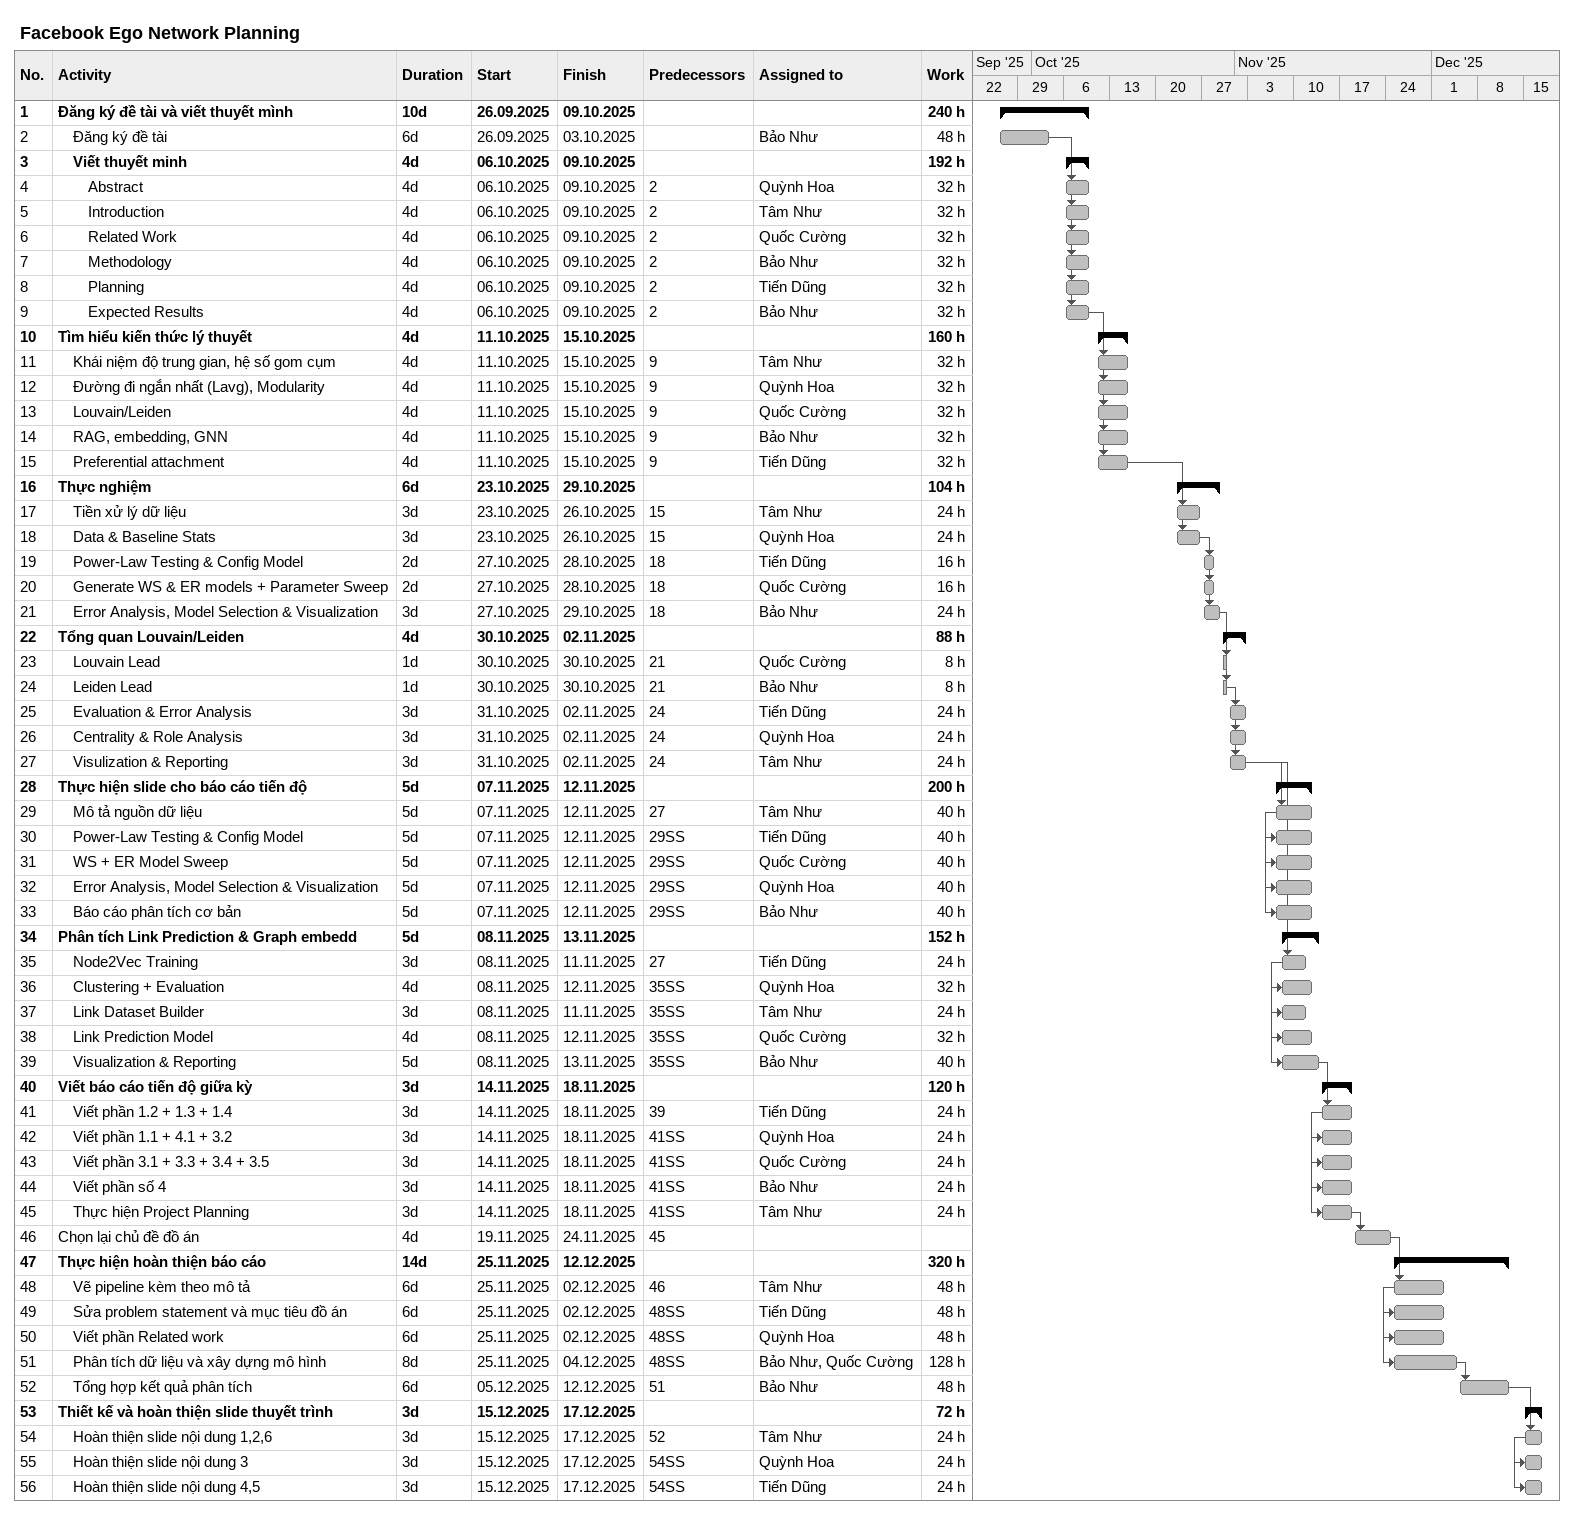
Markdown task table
Facebook Ego Network Planning

| ID | Level | Task | Duration | Start | Finish | Predecessors | Resources | Work (h) |
|---|---|---|---|---|---|---|---|---|
| 1 | 1 | **Đăng ký đề tài và viết thuyết mình** | 10d | 2025-09-26 | 2025-10-09 |  |  | 240 |
| 2 | 2 | Đăng ký đề tài | 6d | 2025-09-26 | 2025-10-03 |  | Bảo Như | 48 |
| 3 | 2 | **Viết thuyết minh** | 4d | 2025-10-06 | 2025-10-09 |  |  | 192 |
| 4 | 3 | Abstract | 4d | 2025-10-06 | 2025-10-09 | 2 | Quỳnh Hoa | 32 |
| 5 | 3 | Introduction | 4d | 2025-10-06 | 2025-10-09 | 2 | Tâm Như | 32 |
| 6 | 3 | Related Work | 4d | 2025-10-06 | 2025-10-09 | 2 | Quốc Cường | 32 |
| 7 | 3 | Methodology | 4d | 2025-10-06 | 2025-10-09 | 2 | Bảo Như | 32 |
| 8 | 3 | Planning | 4d | 2025-10-06 | 2025-10-09 | 2 | Tiến Dũng | 32 |
| 9 | 3 | Expected Results | 4d | 2025-10-06 | 2025-10-09 | 2 | Bảo Như | 32 |
| 10 | 1 | **Tìm hiểu kiến thức lý thuyết** | 4d | 2025-10-11 | 2025-10-15 |  |  | 160 |
| 11 | 2 | Khái niệm độ trung gian, hệ số gom cụm | 4d | 2025-10-11 | 2025-10-15 | 9 | Tâm Như | 32 |
| 12 | 2 | Đường đi ngắn nhất (Lavg), Modularity | 4d | 2025-10-11 | 2025-10-15 | 9 | Quỳnh Hoa | 32 |
| 13 | 2 | Louvain/Leiden | 4d | 2025-10-11 | 2025-10-15 | 9 | Quốc Cường | 32 |
| 14 | 2 | RAG, embedding, GNN | 4d | 2025-10-11 | 2025-10-15 | 9 | Bảo Như | 32 |
| 15 | 2 | Preferential attachment | 4d | 2025-10-11 | 2025-10-15 | 9 | Tiến Dũng | 32 |
| 16 | 1 | **Thực nghiệm** | 6d | 2025-10-23 | 2025-10-29 |  |  | 104 |
| 17 | 2 | Tiền xử lý dữ liệu | 3d | 2025-10-23 | 2025-10-26 | 15 | Tâm Như | 24 |
| 18 | 2 | Data & Baseline Stats | 3d | 2025-10-23 | 2025-10-26 | 15 | Quỳnh Hoa | 24 |
| 19 | 2 | Power-Law Testing & Config Model | 2d | 2025-10-27 | 2025-10-28 | 18 | Tiến Dũng | 16 |
| 20 | 2 | Generate WS & ER models + Parameter Sweep | 2d | 2025-10-27 | 2025-10-28 | 18 | Quốc Cường | 16 |
| 21 | 2 | Error Analysis, Model Selection & Visualization | 3d | 2025-10-27 | 2025-10-29 | 18 | Bảo Như | 24 |
| 22 | 1 | **Tổng quan Louvain/Leiden** | 4d | 2025-10-30 | 2025-11-02 |  |  | 88 |
| 23 | 2 | Louvain Lead | 1d | 2025-10-30 | 2025-10-30 | 21 | Quốc Cường | 8 |
| 24 | 2 | Leiden Lead | 1d | 2025-10-30 | 2025-10-30 | 21 | Bảo Như | 8 |
| 25 | 2 | Evaluation & Error Analysis | 3d | 2025-10-31 | 2025-11-02 | 24 | Tiến Dũng | 24 |
| 26 | 2 | Centrality & Role Analysis | 3d | 2025-10-31 | 2025-11-02 | 24 | Quỳnh Hoa | 24 |
| 27 | 2 | Visulization & Reporting | 3d | 2025-10-31 | 2025-11-02 | 24 | Tâm Như | 24 |
| 28 | 1 | **Thực hiện slide cho báo cáo tiến độ** | 5d | 2025-11-07 | 2025-11-12 |  |  | 200 |
| 29 | 2 | Mô tả nguồn dữ liệu | 5d | 2025-11-07 | 2025-11-12 | 27 | Tâm Như | 40 |
| 30 | 2 | Power-Law Testing & Config Model | 5d | 2025-11-07 | 2025-11-12 | 29SS | Tiến Dũng | 40 |
| 31 | 2 | WS + ER Model Sweep | 5d | 2025-11-07 | 2025-11-12 | 29SS | Quốc Cường | 40 |
| 32 | 2 | Error Analysis, Model Selection & Visualization | 5d | 2025-11-07 | 2025-11-12 | 29SS | Quỳnh Hoa | 40 |
| 33 | 2 | Báo cáo phân tích cơ bản | 5d | 2025-11-07 | 2025-11-12 | 29SS | Bảo Như | 40 |
| 34 | 1 | **Phân tích Link Prediction & Graph embedd** | 5d | 2025-11-08 | 2025-11-13 |  |  | 152 |
| 35 | 2 | Node2Vec Training | 3d | 2025-11-08 | 2025-11-11 | 27 | Tiến Dũng | 24 |
| 36 | 2 | Clustering + Evaluation | 4d | 2025-11-08 | 2025-11-12 | 35SS | Quỳnh Hoa | 32 |
| 37 | 2 | Link Dataset Builder | 3d | 2025-11-08 | 2025-11-11 | 35SS | Tâm Như | 24 |
| 38 | 2 | Link Prediction Model | 4d | 2025-11-08 | 2025-11-12 | 35SS | Quốc Cường | 32 |
| 39 | 2 | Visualization & Reporting | 5d | 2025-11-08 | 2025-11-13 | 35SS | Bảo Như | 40 |
| 40 | 1 | **Viết báo cáo tiến độ giữa kỳ** | 3d | 2025-11-14 | 2025-11-18 |  |  | 120 |
| 41 | 2 | Viết phần 1.2 + 1.3 + 1.4 | 3d | 2025-11-14 | 2025-11-18 | 39 | Tiến Dũng | 24 |
| 42 | 2 | Viết phần 1.1 + 4.1 + 3.2 | 3d | 2025-11-14 | 2025-11-18 | 41SS | Quỳnh Hoa | 24 |
| 43 | 2 | Viết phần 3.1 + 3.3 + 3.4 + 3.5 | 3d | 2025-11-14 | 2025-11-18 | 41SS | Quốc Cường | 24 |
| 44 | 2 | Viết phần số 4 | 3d | 2025-11-14 | 2025-11-18 | 41SS | Bảo Như | 24 |
| 45 | 2 | Thực hiện Project Planning | 3d | 2025-11-14 | 2025-11-18 | 41SS | Tâm Như | 24 |
| 46 | 1 | Chọn lại chủ đề đồ án | 4d | 2025-11-19 | 2025-11-24 | 45 |  |  |
| 47 | 1 | **Thực hiện hoàn thiện báo cáo** | 14d | 2025-11-25 | 2025-12-12 |  |  | 320 |
| 48 | 2 | Vẽ pipeline kèm theo mô tả | 6d | 2025-11-25 | 2025-12-02 | 46 | Tâm Như | 48 |
| 49 | 2 | Sửa problem statement và mục tiêu đồ án | 6d | 2025-11-25 | 2025-12-02 | 48SS | Tiến Dũng | 48 |
| 50 | 2 | Viết phần Related work | 6d | 2025-11-25 | 2025-12-02 | 48SS | Quỳnh Hoa | 48 |
| 51 | 2 | Phân tích dữ liệu và xây dựng mô hình | 8d | 2025-11-25 | 2025-12-04 | 48SS | Bảo Như, Quốc Cường | 128 |
| 52 | 2 | Tổng hợp kết quả phân tích | 6d | 2025-12-05 | 2025-12-12 | 51 | Bảo Như | 48 |
| 53 | 1 | **Thiết kế và hoàn thiện slide thuyết trình** | 3d | 2025-12-15 | 2025-12-17 |  |  | 72 |
| 54 | 2 | Hoàn thiện slide nội dung 1,2,6 | 3d | 2025-12-15 | 2025-12-17 | 52 | Tâm Như | 24 |
| 55 | 2 | Hoàn thiện slide nội dung 3 | 3d | 2025-12-15 | 2025-12-17 | 54SS | Quỳnh Hoa | 24 |
| 56 | 2 | Hoàn thiện slide nội dung 4,5 | 3d | 2025-12-15 | 2025-12-17 | 54SS | Tiến Dũng | 24 |
